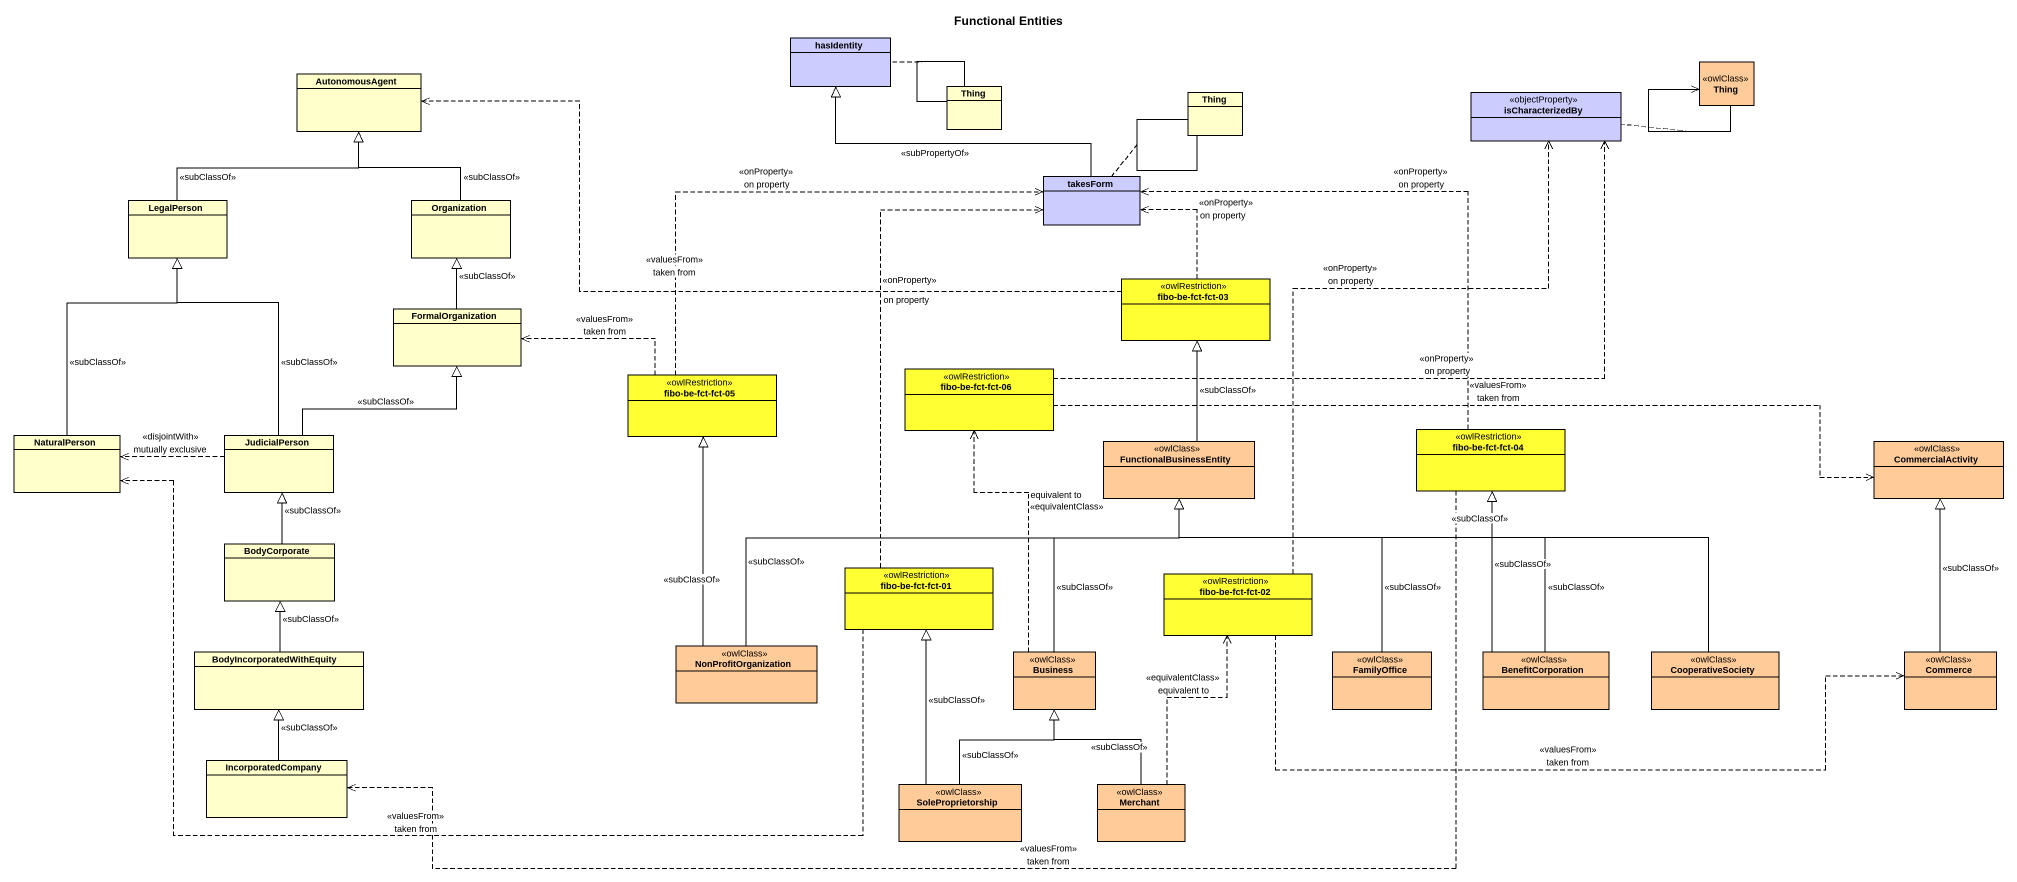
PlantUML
@startuml
title Functional Entities
hide circle
hide empty members
class hasIdentity #CCCCFF
class Thing <<owlClass>> #FFCC99
class AutonomousAgent #FFFFCC
class "Thing" as Thing_2 #FFFFCC
class "Thing" as Thing_3 #FFFFCC
class isCharacterizedBy <<objectProperty>> #CCCCFF
class takesForm #CCCCFF
class LegalPerson #FFFFCC
class Organization #FFFFCC
class "fibo-be-fct-fct-03" as fibo_be_fct_fct_03 <<owlRestriction>> #FFFF33
class FormalOrganization #FFFFCC
class "fibo-be-fct-fct-05" as fibo_be_fct_fct_05 <<owlRestriction>> #FFFF33
class "fibo-be-fct-fct-06" as fibo_be_fct_fct_06 <<owlRestriction>> #FFFF33
class NaturalPerson #FFFFCC
class JudicialPerson #FFFFCC
class FunctionalBusinessEntity <<owlClass>> #FFCC99
class "fibo-be-fct-fct-04" as fibo_be_fct_fct_04 <<owlRestriction>> #FFFF33
class CommercialActivity <<owlClass>> #FFCC99
class BodyCorporate #FFFFCC
class "fibo-be-fct-fct-01" as fibo_be_fct_fct_01 <<owlRestriction>> #FFFF33
class "fibo-be-fct-fct-02" as fibo_be_fct_fct_02 <<owlRestriction>> #FFFF33
class NonProfitOrganization <<owlClass>> #FFCC99
class BodyIncorporatedWithEquity #FFFFCC
class Business <<owlClass>> #FFCC99
class FamilyOffice <<owlClass>> #FFCC99
class BenefitCorporation <<owlClass>> #FFCC99
class CooperativeSociety <<owlClass>> #FFCC99
class Commerce <<owlClass>> #FFCC99
class IncorporatedCompany #FFFFCC
class SoleProprietorship <<owlClass>> #FFCC99
class Merchant <<owlClass>> #FFCC99
Thing --> Thing
(Thing, Thing) .. isCharacterizedBy
Thing_2 -- Thing_2
(Thing_2, Thing_2) .. hasIdentity
Thing_3 -- Thing_3
(Thing_3, Thing_3) .. takesForm
takesForm -left-|> hasIdentity : <<subPropertyOf>>
LegalPerson -up-|> AutonomousAgent : <<subClassOf>>
Organization -up-|> AutonomousAgent : <<subClassOf>>
fibo_be_fct_fct_03 .left.> AutonomousAgent : <<valuesFrom>>\ntaken from
fibo_be_fct_fct_03 .up.> takesForm : <<onProperty>>\non property
FormalOrganization -up-|> Organization : <<subClassOf>>
fibo_be_fct_fct_05 .right.> takesForm : <<onProperty>>\non property
fibo_be_fct_fct_05 .left.> FormalOrganization : <<valuesFrom>>\ntaken from
fibo_be_fct_fct_06 .right.> isCharacterizedBy : <<onProperty>>\non property
fibo_be_fct_fct_06 .right.> CommercialActivity : <<valuesFrom>>\ntaken from
NaturalPerson -up-|> LegalPerson : <<subClassOf>>
JudicialPerson -up-|> LegalPerson : <<subClassOf>>
JudicialPerson -up-|> FormalOrganization : <<subClassOf>>
JudicialPerson .left.> NaturalPerson : <<disjointWith>>\nmutually exclusive
FunctionalBusinessEntity -up-|> fibo_be_fct_fct_03 : <<subClassOf>>
fibo_be_fct_fct_04 .up.> takesForm : <<onProperty>>\non property
fibo_be_fct_fct_04 .left.> IncorporatedCompany : <<valuesFrom>>\ntaken from
BodyCorporate -up-|> JudicialPerson : <<subClassOf>>
fibo_be_fct_fct_01 .up.> takesForm : <<onProperty>>\non property
fibo_be_fct_fct_01 .left.> NaturalPerson : <<valuesFrom>>\ntaken from
fibo_be_fct_fct_02 .up.> isCharacterizedBy : <<onProperty>>\non property
fibo_be_fct_fct_02 .right.> Commerce : <<valuesFrom>>\ntaken from
NonProfitOrganization -up-|> fibo_be_fct_fct_05 : <<subClassOf>>
NonProfitOrganization -right-|> FunctionalBusinessEntity : <<subClassOf>>
BodyIncorporatedWithEquity -up-|> BodyCorporate : <<subClassOf>>
Business .up.> fibo_be_fct_fct_06 : <<equivalentClass>>\nequivalent to
Business -up-|> FunctionalBusinessEntity : <<subClassOf>>
FamilyOffice -up-|> FunctionalBusinessEntity : <<subClassOf>>
BenefitCorporation -left-|> FunctionalBusinessEntity : <<subClassOf>>
BenefitCorporation -up-|> fibo_be_fct_fct_04 : <<subClassOf>>
CooperativeSociety -left-|> FunctionalBusinessEntity : <<subClassOf>>
Commerce -up-|> CommercialActivity : <<subClassOf>>
IncorporatedCompany -up-|> BodyIncorporatedWithEquity : <<subClassOf>>
SoleProprietorship -up-|> fibo_be_fct_fct_01 : <<subClassOf>>
SoleProprietorship -up-|> Business : <<subClassOf>>
Merchant .up.> fibo_be_fct_fct_02 : <<equivalentClass>>\nequivalent to
Merchant -up-|> Business : <<subClassOf>>
@enduml
